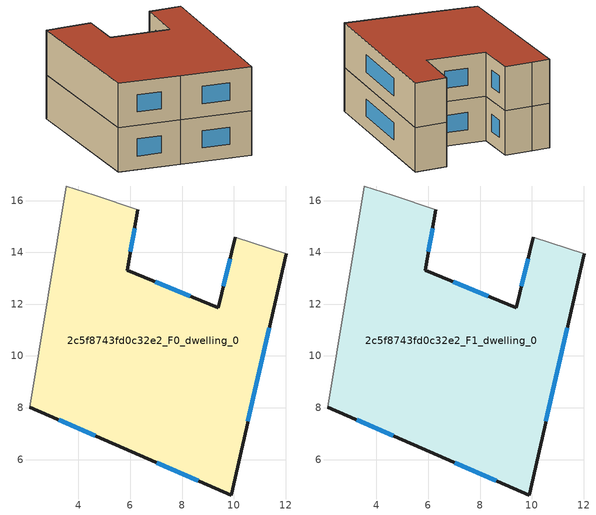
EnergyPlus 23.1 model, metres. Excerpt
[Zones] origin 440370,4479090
2c5f8743fd0c32e2_F0_dwelling_0
 floor ground (EU_floor_Construction): 9.89,4.63 12.02,13.94 10.06,14.58 9.4,11.87 5.88,13.31 6.29,15.64 4.63,16.21 3.53,16.56 2.13,8.01 5.75,6.43 z0
 wall outside (EU_wall_Construction): 12.02,13.94 9.89,4.63 5.75,6.43 2.13,8.01 / 6.29,15.64 5.88,13.31 9.4,11.87 10.06,14.58 z0:3
 wall adiabatic (EU_wall_Construction): 10.06,14.58 12.02,13.94 / 2.13,8.01 3.53,16.56 4.63,16.21 6.29,15.64 z0:3
 window (EU_Window_Construction): 6.96,12.87 8.32,12.31 / 9.6,12.7 9.85,13.75 / 11.37,11.09 10.54,7.48 / 8.62,5.18 7.02,5.88 / 4.64,6.92 3.24,7.53 / 6.17,14.93 6.01,14.03 z0.92:2.08
2c5f8743fd0c32e2_F1_dwelling_0
 floor to 2c5f8743fd0c32e2_F0_dwelling_0 (EU_floor_Construction): 9.89,4.63 12.02,13.94 10.06,14.58 9.4,11.87 5.88,13.31 6.29,15.64 4.63,16.21 3.53,16.56 2.13,8.01 5.75,6.43 z3
 wall outside (EU_wall_Construction): 12.02,13.94 9.89,4.63 5.75,6.43 2.13,8.01 / 6.29,15.64 5.88,13.31 9.4,11.87 10.06,14.58 z3:6
 wall adiabatic (EU_wall_Construction): 10.06,14.58 12.02,13.94 / 2.13,8.01 3.53,16.56 4.63,16.21 6.29,15.64 z3:6
 window (EU_Window_Construction): 6.96,12.87 8.32,12.31 / 9.6,12.7 9.85,13.75 / 11.37,11.09 10.54,7.48 / 8.62,5.18 7.02,5.88 / 4.64,6.92 3.24,7.53 / 6.17,14.93 6.01,14.03 z3.92:5.08
 roof outside (EU_roof_Construction): 12.02,13.94 9.89,4.63 5.75,6.43 2.13,8.01 3.53,16.56 4.63,16.21 6.29,15.64 5.88,13.31 9.4,11.87 10.06,14.58 z6
[Building]
EU S2 Campaign: North Axis=0; Terrain=City; Solar Distribution=FullExterior
[Site:Location]
Madrid: Latitude=40.5; Longitude=-3.5; Time Zone=1; Elevation=609
[SizingPeriod:WeatherFileDays]
AnnualSizingPeriod: Begin Month=1; Begin Day of Month=1; End Month=12; End Day of Month=31; Day of Week for Start Day=Monday; Use Weather File Daylight Saving Period=No; Use Weather File Rain and Snow Indicators=No
[MATERIAL]
EU_InternalMass_Material: Roughness=MediumRough; Thickness=0.1; Conductivity=1; Density=1800; Specific Heat=900; Thermal Absorptance=0.9; Solar Absorptance=0.7; Visible Absorptance=0.7
[MATERIAL:NOMASS] Roughness=MediumRough; Thermal Absorptance=0.9; Solar Absorptance=0.7; Visible Absorptance=0.7
Name | Thermal Resistance
EU_wall_NoMass | 0.648025
EU_roof_NoMass | 0.347327
EU_floor_NoMass | 0.599929
[WINDOWMATERIAL:SIMPLEGLAZINGSYSTEM]
EU_Window_SimpleGlazing: UFactor=4.90254; Solar Heat Gain Coefficient=0.85; Visible Transmittance=0.85
[CONSTRUCTION]
EU_wall_Construction: EU_wall_NoMass
EU_roof_Construction: EU_roof_NoMass
EU_floor_Construction: EU_floor_NoMass
EU_InternalMass_Construction: EU_InternalMass_Material
EU_Window_Construction: EU_Window_SimpleGlazing
[ZONE] Type=1; Multiplier=1; Ceiling Height=autocalculate; Volume=203.669; Floor Area=autocalculate; Part of Total Floor Area=Yes
2c5f8743fd0c32e2_F0_dwelling_0; 2c5f8743fd0c32e2_F1_dwelling_0
[INTERNALMASS] Construction=EU_InternalMass_Construction; Surface Area=67.8896
Name | Zone or ZoneList
2c5f8743fd0c32e2_F0_dwelling_0_EU_InternalMass | 2c5f8743fd0c32e2_F0_dwelling_0
2c5f8743fd0c32e2_F1_dwelling_0_EU_InternalMass | 2c5f8743fd0c32e2_F1_dwelling_0
[OTHEREQUIPMENT] Fuel Type=Electricity; Design Level Calculation Method=Watts/Area; Power per Zone Floor Area=1; Fraction Latent=0; Fraction Radiant=0; Fraction Lost=0; Carbon Dioxide Generation Rate=0; EndUse Subcategory=EU_Step8_InternalGains
Name | Zone or ZoneList or Space or SpaceList | Schedule
EU_Step8_InternalGain_2c5f8743fd0c32e2_F0_dwelling_0_f000 | 2c5f8743fd0c32e2_F0_dwelling_0 | EU_Step8_GainSchedule_2c5f8743fd0c32e2_F0_dwelling_0_f000
EU_Step8_InternalGain_2c5f8743fd0c32e2_F1_dwelling_0_f000 | 2c5f8743fd0c32e2_F1_dwelling_0 | EU_Step8_GainSchedule_2c5f8743fd0c32e2_F1_dwelling_0_f000
[ZONEVENTILATION:DESIGNFLOWRATE] Schedule=EU_AlwaysOn; Design Flow Rate Calculation Method=AirChanges/Hour; Air Changes per Hour=0.713097; Ventilation Type=Natural; Fan Pressure Rise=0; Fan Total Efficiency=1; Constant Term Coefficient=1; Temperature Term Coefficient=0; Velocity Term Coefficient=0; Velocity Squared Term Coefficient=0; Minimum Indoor Temperature=-100; Maximum Indoor Temperature=100; Delta Temperature=-100; Minimum Outdoor Temperature=-100; Maximum Outdoor Temperature=100; Maximum Wind Speed=40
Name | Zone or ZoneList or Space or SpaceList
EU_ConstantAir_2c5f8743fd0c32e2_F0_dwelling_0 | 2c5f8743fd0c32e2_F0_dwelling_0
EU_ConstantAir_2c5f8743fd0c32e2_F1_dwelling_0 | 2c5f8743fd0c32e2_F1_dwelling_0
[HVACTEMPLATE:THERMOSTAT] Constant Heating Setpoint=20; Constant Cooling Setpoint=50
EU_HeatOnly_2c5f8743fd0c32e2_F0_dwelling_0; EU_HeatOnly_2c5f8743fd0c32e2_F1_dwelling_0
[HVACTEMPLATE:ZONE:IDEALLOADSAIRSYSTEM] System Availability Schedule=EU_AlwaysOn; Maximum Heating Supply Air Temperature=50; Minimum Cooling Supply Air Temperature=13; Maximum Heating Supply Air Humidity Ratio=0.0156; Minimum Cooling Supply Air Humidity Ratio=0.0077; Heating Limit=NoLimit; Cooling Limit=NoLimit; Heating Availability Schedule=EU_AlwaysOn; Cooling Availability Schedule=EU_CoolingOff; Dehumidification Control Type=ConstantSensibleHeatRatio; Cooling Sensible Heat Ratio=0.7; Dehumidification Setpoint=60; Humidification Control Type=None; Humidification Setpoint=30; Outdoor Air Method=None; Outdoor Air Flow Rate per Person=0.00944; Outdoor Air Flow Rate per Zone Floor Area=0; Outdoor Air Flow Rate per Zone=0; Demand Controlled Ventilation Type=None; Outdoor Air Economizer Type=NoEconomizer; Heat Recovery Type=None; Sensible Heat Recovery Effectiveness=0.7; Latent Heat Recovery Effectiveness=0.65
Name | Template Thermostat
2c5f8743fd0c32e2_F0_dwelling_0 | EU_HeatOnly_2c5f8743fd0c32e2_F0_dwelling_0
2c5f8743fd0c32e2_F1_dwelling_0 | EU_HeatOnly_2c5f8743fd0c32e2_F1_dwelling_0
[SIZING:ZONE] Zone Cooling Design Supply Air Temperature Input Method=SupplyAirTemperature; Zone Cooling Design Supply Air Temperature=13; Zone Heating Design Supply Air Temperature Input Method=SupplyAirTemperature; Zone Heating Design Supply Air Temperature=50; Zone Cooling Design Supply Air Humidity Ratio=0.008; Zone Heating Design Supply Air Humidity Ratio=0.008; Cooling Design Air Flow Method=DesignDay; Cooling Design Air Flow Rate=0; Cooling Minimum Air Flow per Zone Floor Area=0.000762; Cooling Minimum Air Flow=0; Cooling Minimum Air Flow Fraction=0.2; Heating Design Air Flow Method=DesignDay; Heating Design Air Flow Rate=0; Heating Maximum Air Flow per Zone Floor Area=0.002032; Heating Maximum Air Flow=0.141576; Heating Maximum Air Flow Fraction=0.3; Account for Dedicated Outdoor Air System=No; Dedicated Outdoor Air System Control Strategy=NeutralSupplyAir; Dedicated Outdoor Air Low Setpoint Temperature for Design=autosize; Dedicated Outdoor Air High Setpoint Temperature for Design=autosize; Zone Load Sizing Method=Sensible Load Only No Latent Load; Zone Latent Cooling Design Supply Air Humidity Ratio Input Method=HumidityRatioDifference; Zone Cooling Design Supply Air Humidity Ratio Difference=0.005; Zone Latent Heating Design Supply Air Humidity Ratio Input Method=HumidityRatioDifference; Zone Humidification Design Supply Air Humidity Ratio Difference=0.005
2c5f8743fd0c32e2_F0_dwelling_0; 2c5f8743fd0c32e2_F1_dwelling_0
[SCHEDULE:CONSTANT]
Name | Hourly Value
EU_AlwaysOn | 1
EU_CoolingOff | 0
[SCHEDULE:FILE] Column Number=1; Rows to Skip at Top=0; Number of Hours of Data=8760; Column Separator=Comma; Interpolate to Timestep=No; Minutes per Item=60; Adjust Schedule for Daylight Savings=Yes
Name | File
EU_Step8_GainSchedule_2c5f8743fd0c32e2_F0_dwelling_0_f000 | ../../schedules/2c5f8743fd0c32e2/2c5f8743fd0c32e2_F0_dwelling_0_f000_gain.csv
EU_Step8_GainSchedule_2c5f8743fd0c32e2_F1_dwelling_0_f000 | ../../schedules/2c5f8743fd0c32e2/2c5f8743fd0c32e2_F1_dwelling_0_f000_gain.csv
